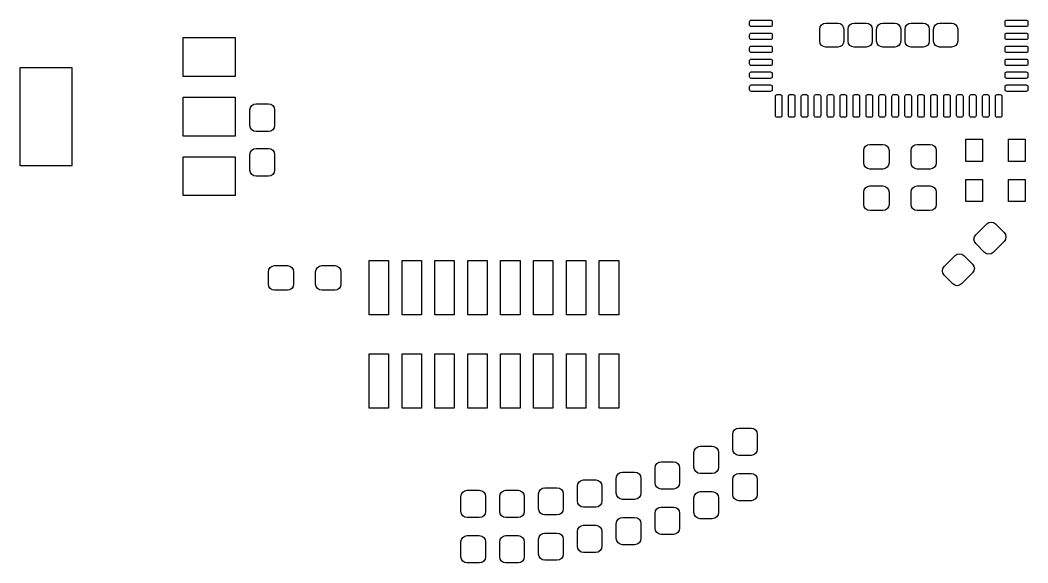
# Model space of a CAD drawing. Extents: x 116.2 to 159.4, y -138 to -93.9.
# Drawn here: x 120.5 to 159.43, y -138.03 to -117.08 of the extents above; entities that cross this region are included whole.
import ezdxf

# ---------------------------------------------------------------- set-up
doc = ezdxf.new("R2010")
doc.units = 0
doc.layers.add('BLACK', color=7, linetype='CONTINUOUS')

msp = doc.modelspace()

# ---------------------------------------------------------------- linework, layer by layer
at = {"layer": 'BLACK', "linetype": 'CONTINUOUS'}
for p, q in [((148.675, -117.137), (148.68, -117.114)), ((148.675, -117.262), (148.675, -117.137)), ((148.68, -117.114), (148.693, -117.093)), ((148.693, -117.093), (148.714, -117.08)), ((148.714, -117.08), (148.737, -117.075)), ((148.737, -117.075), (149.487, -117.075)), ((149.487, -117.075), (149.511, -117.08)), ((149.511, -117.08), (149.532, -117.093)), ((149.532, -117.093), (149.545, -117.114)), ((149.545, -117.114), (149.55, -117.137)), ((149.55, -117.137), (149.55, -117.262)), ((158.55, -117.137), (158.555, -117.114)), ((158.55, -117.262), (158.55, -117.137)), ((158.555, -117.114), (158.568, -117.093)), ((158.568, -117.093), (158.589, -117.08)), ((158.589, -117.08), (158.612, -117.075)), ((158.612, -117.075), (159.362, -117.075)), ((159.362, -117.075), (159.386, -117.08)), ((159.386, -117.08), (159.407, -117.093)), ((159.407, -117.093), (159.42, -117.114)), ((159.42, -117.114), (159.425, -117.137)), ((159.425, -117.137), (159.425, -117.262)), ((148.68, -117.286), (148.675, -117.262)), ((148.693, -117.307), (148.68, -117.286)), ((148.714, -117.32), (148.693, -117.307)), ((148.737, -117.325), (148.714, -117.32)), ((149.487, -117.325), (148.737, -117.325)), ((149.511, -117.32), (149.487, -117.325)), ((149.532, -117.307), (149.511, -117.32)), ((149.545, -117.286), (149.532, -117.307)), ((149.55, -117.262), (149.545, -117.286)), ((151.385, -117.418), (151.403, -117.329)), ((151.385, -117.882), (151.385, -117.418)), ((151.403, -117.329), (151.453, -117.253)), ((151.453, -117.253), (151.529, -117.203)), ((151.529, -117.203), (151.618, -117.185)), ((151.618, -117.185), (152.082, -117.185)), ((152.082, -117.185), (152.171, -117.203)), ((152.171, -117.203), (152.247, -117.253)), ((152.247, -117.253), (152.297, -117.329)), ((152.297, -117.329), (152.315, -117.418)), ((152.315, -117.418), (152.315, -117.882)), ((152.485, -117.418), (152.503, -117.329)), ((152.485, -117.882), (152.485, -117.418)), ((152.503, -117.329), (152.553, -117.253)), ((152.553, -117.253), (152.629, -117.203)), ((152.629, -117.203), (152.718, -117.185)), ((152.718, -117.185), (153.182, -117.185)), ((153.182, -117.185), (153.271, -117.203)), ((153.271, -117.203), (153.347, -117.253)), ((153.347, -117.253), (153.397, -117.329)), ((153.397, -117.329), (153.415, -117.418)), ((153.415, -117.418), (153.415, -117.882)), ((153.585, -117.418), (153.603, -117.329)), ((153.585, -117.882), (153.585, -117.418)), ((153.603, -117.329), (153.653, -117.253)), ((153.653, -117.253), (153.729, -117.203)), ((153.729, -117.203), (153.818, -117.185)), ((153.818, -117.185), (154.282, -117.185)), ((154.282, -117.185), (154.371, -117.203)), ((154.371, -117.203), (154.447, -117.253)), ((154.447, -117.253), (154.497, -117.329)), ((154.497, -117.329), (154.515, -117.418)), ((154.515, -117.418), (154.515, -117.882)), ((154.685, -117.418), (154.703, -117.329)), ((154.685, -117.882), (154.685, -117.418)), ((154.703, -117.329), (154.753, -117.253)), ((154.753, -117.253), (154.829, -117.203)), ((154.829, -117.203), (154.918, -117.185)), ((154.918, -117.185), (155.382, -117.185)), ((155.382, -117.185), (155.471, -117.203)), ((155.471, -117.203), (155.547, -117.253)), ((155.547, -117.253), (155.597, -117.329)), ((155.597, -117.329), (155.615, -117.418)), ((155.615, -117.418), (155.615, -117.882)), ((155.785, -117.418), (155.803, -117.329)), ((155.785, -117.882), (155.785, -117.418)), ((155.803, -117.329), (155.853, -117.253)), ((155.853, -117.253), (155.929, -117.203)), ((155.929, -117.203), (156.018, -117.185)), ((156.018, -117.185), (156.482, -117.185)), ((156.482, -117.185), (156.571, -117.203)), ((156.571, -117.203), (156.647, -117.253)), ((156.647, -117.253), (156.697, -117.329)), ((156.697, -117.329), (156.715, -117.418)), ((156.715, -117.418), (156.715, -117.882)), ((158.555, -117.286), (158.55, -117.262)), ((158.568, -117.307), (158.555, -117.286)), ((158.589, -117.32), (158.568, -117.307)), ((158.612, -117.325), (158.589, -117.32)), ((159.362, -117.325), (158.612, -117.325)), ((159.386, -117.32), (159.362, -117.325)), ((159.407, -117.307), (159.386, -117.32)), ((159.42, -117.286), (159.407, -117.307)), ((159.425, -117.262), (159.42, -117.286)), ((126.8, -119.25), (126.8, -117.75)), ((126.8, -117.75), (128.8, -117.75)), ((128.8, -117.75), (128.8, -119.25)), ((148.675, -117.637), (148.68, -117.614)), ((148.675, -117.762), (148.675, -117.637)), ((148.68, -117.786), (148.675, -117.762)), ((148.68, -117.614), (148.693, -117.593)), ((148.693, -117.807), (148.68, -117.786)), ((148.693, -117.593), (148.714, -117.58)), ((148.714, -117.82), (148.693, -117.807)), ((148.714, -117.58), (148.737, -117.575)), ((148.737, -117.825), (148.714, -117.82)), ((148.737, -117.575), (149.487, -117.575)), ((149.487, -117.825), (148.737, -117.825)), ((149.487, -117.575), (149.511, -117.58)), ((149.511, -117.82), (149.487, -117.825)), ((149.511, -117.58), (149.532, -117.593)), ((149.532, -117.807), (149.511, -117.82)), ((149.532, -117.593), (149.545, -117.614)), ((149.545, -117.786), (149.532, -117.807)), ((149.545, -117.614), (149.55, -117.637)), ((149.55, -117.762), (149.545, -117.786)), ((149.55, -117.637), (149.55, -117.762)), ((151.403, -117.971), (151.385, -117.882)), ((152.315, -117.882), (152.297, -117.971)), ((152.503, -117.971), (152.485, -117.882)), ((153.415, -117.882), (153.397, -117.971)), ((153.603, -117.971), (153.585, -117.882)), ((154.515, -117.882), (154.497, -117.971)), ((154.703, -117.971), (154.685, -117.882)), ((155.615, -117.882), (155.597, -117.971)), ((155.803, -117.971), (155.785, -117.882)), ((156.715, -117.882), (156.697, -117.971)), ((158.55, -117.637), (158.555, -117.614)), ((158.55, -117.762), (158.55, -117.637)), ((158.555, -117.786), (158.55, -117.762)), ((158.555, -117.614), (158.568, -117.593)), ((158.568, -117.807), (158.555, -117.786)), ((158.568, -117.593), (158.589, -117.58)), ((158.589, -117.82), (158.568, -117.807)), ((158.589, -117.58), (158.612, -117.575)), ((158.612, -117.825), (158.589, -117.82)), ((158.612, -117.575), (159.362, -117.575)), ((159.362, -117.825), (158.612, -117.825)), ((159.362, -117.575), (159.386, -117.58)), ((159.386, -117.82), (159.362, -117.825)), ((159.386, -117.58), (159.407, -117.593)), ((159.407, -117.807), (159.386, -117.82)), ((159.407, -117.593), (159.42, -117.614)), ((159.42, -117.786), (159.407, -117.807)), ((159.42, -117.614), (159.425, -117.637)), ((159.425, -117.762), (159.42, -117.786)), ((159.425, -117.637), (159.425, -117.762)), ((148.675, -118.137), (148.68, -118.114)), ((148.675, -118.262), (148.675, -118.137)), ((148.68, -118.286), (148.675, -118.262)), ((148.68, -118.114), (148.693, -118.093)), ((148.693, -118.307), (148.68, -118.286)), ((148.693, -118.093), (148.714, -118.08)), ((148.714, -118.32), (148.693, -118.307)), ((148.714, -118.08), (148.737, -118.075)), ((148.737, -118.325), (148.714, -118.32)), ((148.737, -118.075), (149.487, -118.075)), ((149.487, -118.325), (148.737, -118.325)), ((149.487, -118.075), (149.511, -118.08)), ((149.511, -118.32), (149.487, -118.325)), ((149.511, -118.08), (149.532, -118.093)), ((149.532, -118.307), (149.511, -118.32)), ((149.532, -118.093), (149.545, -118.114)), ((149.545, -118.286), (149.532, -118.307)), ((149.545, -118.114), (149.55, -118.137)), ((149.55, -118.262), (149.545, -118.286)), ((149.55, -118.137), (149.55, -118.262)), ((151.453, -118.047), (151.403, -117.971)), ((151.529, -118.097), (151.453, -118.047)), ((151.618, -118.115), (151.529, -118.097)), ((152.082, -118.115), (151.618, -118.115)), ((152.171, -118.097), (152.082, -118.115)), ((152.247, -118.047), (152.171, -118.097)), ((152.297, -117.971), (152.247, -118.047)), ((152.553, -118.047), (152.503, -117.971)), ((152.629, -118.097), (152.553, -118.047)), ((152.718, -118.115), (152.629, -118.097)), ((153.182, -118.115), (152.718, -118.115)), ((153.271, -118.097), (153.182, -118.115)), ((153.347, -118.047), (153.271, -118.097)), ((153.397, -117.971), (153.347, -118.047)), ((153.653, -118.047), (153.603, -117.971)), ((153.729, -118.097), (153.653, -118.047)), ((153.818, -118.115), (153.729, -118.097)), ((154.282, -118.115), (153.818, -118.115)), ((154.371, -118.097), (154.282, -118.115)), ((154.447, -118.047), (154.371, -118.097)), ((154.497, -117.971), (154.447, -118.047)), ((154.753, -118.047), (154.703, -117.971)), ((154.829, -118.097), (154.753, -118.047)), ((154.918, -118.115), (154.829, -118.097)), ((155.382, -118.115), (154.918, -118.115)), ((155.471, -118.097), (155.382, -118.115)), ((155.547, -118.047), (155.471, -118.097)), ((155.597, -117.971), (155.547, -118.047)), ((155.853, -118.047), (155.803, -117.971)), ((155.929, -118.097), (155.853, -118.047)), ((156.018, -118.115), (155.929, -118.097)), ((156.482, -118.115), (156.018, -118.115)), ((156.571, -118.097), (156.482, -118.115)), ((156.647, -118.047), (156.571, -118.097)), ((156.697, -117.971), (156.647, -118.047)), ((158.55, -118.137), (158.555, -118.114)), ((158.55, -118.262), (158.55, -118.137)), ((158.555, -118.286), (158.55, -118.262)), ((158.555, -118.114), (158.568, -118.093)), ((158.568, -118.307), (158.555, -118.286)), ((158.568, -118.093), (158.589, -118.08)), ((158.589, -118.32), (158.568, -118.307)), ((158.589, -118.08), (158.612, -118.075)), ((158.612, -118.325), (158.589, -118.32)), ((158.612, -118.075), (159.362, -118.075)), ((159.362, -118.325), (158.612, -118.325)), ((159.362, -118.075), (159.386, -118.08)), ((159.386, -118.32), (159.362, -118.325)), ((159.386, -118.08), (159.407, -118.093)), ((159.407, -118.307), (159.386, -118.32)), ((159.407, -118.093), (159.42, -118.114)), ((159.42, -118.286), (159.407, -118.307)), ((159.42, -118.114), (159.425, -118.137)), ((159.425, -118.262), (159.42, -118.286)), ((159.425, -118.137), (159.425, -118.262)), ((148.675, -118.637), (148.68, -118.614)), ((148.675, -118.762), (148.675, -118.637)), ((148.68, -118.614), (148.693, -118.593)), ((148.693, -118.593), (148.714, -118.58)), ((148.714, -118.58), (148.737, -118.575)), ((148.737, -118.575), (149.487, -118.575)), ((149.487, -118.575), (149.511, -118.58)), ((149.511, -118.58), (149.532, -118.593)), ((149.532, -118.593), (149.545, -118.614)), ((149.545, -118.614), (149.55, -118.637)), ((149.55, -118.637), (149.55, -118.762)), ((158.55, -118.637), (158.555, -118.614)), ((158.55, -118.762), (158.55, -118.637)), ((158.555, -118.614), (158.568, -118.593)), ((158.568, -118.593), (158.589, -118.58)), ((158.589, -118.58), (158.612, -118.575)), ((158.612, -118.575), (159.362, -118.575)), ((159.362, -118.575), (159.386, -118.58)), ((159.386, -118.58), (159.407, -118.593)), ((159.407, -118.593), (159.42, -118.614)), ((159.42, -118.614), (159.425, -118.637)), ((159.425, -118.637), (159.425, -118.762)), ((120.5, -122.7), (120.5, -118.9)), ((120.5, -118.9), (122.5, -118.9)), ((122.5, -118.9), (122.5, -122.7)), ((148.68, -118.786), (148.675, -118.762)), ((148.693, -118.807), (148.68, -118.786)), ((148.68, -119.114), (148.693, -119.093)), ((148.714, -118.82), (148.693, -118.807)), ((148.693, -119.093), (148.714, -119.08)), ((148.737, -118.825), (148.714, -118.82)), ((148.714, -119.08), (148.737, -119.075)), ((149.487, -118.825), (148.737, -118.825)), ((148.737, -119.075), (149.487, -119.075)), ((149.511, -118.82), (149.487, -118.825)), ((149.487, -119.075), (149.511, -119.08)), ((149.532, -118.807), (149.511, -118.82)), ((149.511, -119.08), (149.532, -119.093)), ((149.545, -118.786), (149.532, -118.807)), ((149.532, -119.093), (149.545, -119.114)), ((149.55, -118.762), (149.545, -118.786)), ((158.555, -118.786), (158.55, -118.762)), ((158.568, -118.807), (158.555, -118.786)), ((158.555, -119.114), (158.568, -119.093)), ((158.589, -118.82), (158.568, -118.807)), ((158.568, -119.093), (158.589, -119.08)), ((158.612, -118.825), (158.589, -118.82)), ((158.589, -119.08), (158.612, -119.075)), ((159.362, -118.825), (158.612, -118.825)), ((158.612, -119.075), (159.362, -119.075)), ((159.386, -118.82), (159.362, -118.825)), ((159.362, -119.075), (159.386, -119.08)), ((159.407, -118.807), (159.386, -118.82)), ((159.386, -119.08), (159.407, -119.093)), ((159.42, -118.786), (159.407, -118.807)), ((159.407, -119.093), (159.42, -119.114)), ((159.425, -118.762), (159.42, -118.786)), ((128.8, -119.25), (126.8, -119.25)), ((148.675, -119.137), (148.68, -119.114)), ((148.675, -119.262), (148.675, -119.137)), ((148.68, -119.286), (148.675, -119.262)), ((148.693, -119.307), (148.68, -119.286)), ((148.714, -119.32), (148.693, -119.307)), ((148.737, -119.325), (148.714, -119.32)), ((149.487, -119.325), (148.737, -119.325)), ((149.511, -119.32), (149.487, -119.325)), ((149.532, -119.307), (149.511, -119.32)), ((149.545, -119.286), (149.532, -119.307)), ((149.545, -119.114), (149.55, -119.137)), ((149.55, -119.262), (149.545, -119.286)), ((149.55, -119.137), (149.55, -119.262)), ((158.55, -119.137), (158.555, -119.114)), ((158.55, -119.262), (158.55, -119.137)), ((158.555, -119.286), (158.55, -119.262)), ((158.568, -119.307), (158.555, -119.286)), ((158.589, -119.32), (158.568, -119.307)), ((158.612, -119.325), (158.589, -119.32)), ((159.362, -119.325), (158.612, -119.325)), ((159.386, -119.32), (159.362, -119.325)), ((159.407, -119.307), (159.386, -119.32)), ((159.42, -119.286), (159.407, -119.307)), ((159.42, -119.114), (159.425, -119.137)), ((159.425, -119.262), (159.42, -119.286)), ((159.425, -119.137), (159.425, -119.262)), ((148.675, -119.637), (148.68, -119.614)), ((148.675, -119.762), (148.675, -119.637)), ((148.68, -119.786), (148.675, -119.762)), ((148.68, -119.614), (148.693, -119.593)), ((148.693, -119.807), (148.68, -119.786)), ((148.693, -119.593), (148.714, -119.58)), ((148.714, -119.82), (148.693, -119.807)), ((148.714, -119.58), (148.737, -119.575)), ((148.737, -119.825), (148.714, -119.82)), ((148.737, -119.575), (149.487, -119.575)), ((149.487, -119.825), (148.737, -119.825)), ((149.487, -119.575), (149.511, -119.58)), ((149.511, -119.82), (149.487, -119.825)), ((149.511, -119.58), (149.532, -119.593)), ((149.532, -119.807), (149.511, -119.82)), ((149.532, -119.593), (149.545, -119.614)), ((149.545, -119.786), (149.532, -119.807)), ((149.545, -119.614), (149.55, -119.637)), ((149.55, -119.762), (149.545, -119.786)), ((149.55, -119.637), (149.55, -119.762)), ((158.55, -119.637), (158.555, -119.614)), ((158.55, -119.762), (158.55, -119.637)), ((158.555, -119.786), (158.55, -119.762)), ((158.555, -119.614), (158.568, -119.593)), ((158.568, -119.807), (158.555, -119.786)), ((158.568, -119.593), (158.589, -119.58)), ((158.589, -119.82), (158.568, -119.807)), ((158.589, -119.58), (158.612, -119.575)), ((158.612, -119.825), (158.589, -119.82)), ((158.612, -119.575), (159.362, -119.575)), ((159.362, -119.825), (158.612, -119.825)), ((159.362, -119.575), (159.386, -119.58)), ((159.386, -119.82), (159.362, -119.825)), ((159.386, -119.58), (159.407, -119.593)), ((159.407, -119.807), (159.386, -119.82)), ((159.407, -119.593), (159.42, -119.614)), ((159.42, -119.786), (159.407, -119.807)), ((159.42, -119.614), (159.425, -119.637)), ((159.425, -119.762), (159.42, -119.786)), ((159.425, -119.637), (159.425, -119.762)), ((126.8, -121.55), (126.8, -120.05)), ((126.8, -120.05), (128.8, -120.05)), ((128.8, -120.05), (128.8, -121.55)), ((149.675, -120.012), (149.68, -119.989)), ((149.675, -120.762), (149.675, -120.012)), ((149.68, -119.989), (149.693, -119.968)), ((149.693, -119.968), (149.714, -119.955)), ((149.714, -119.955), (149.737, -119.95)), ((149.737, -119.95), (149.862, -119.95)), ((149.862, -119.95), (149.886, -119.955)), ((149.886, -119.955), (149.907, -119.968)), ((149.907, -119.968), (149.92, -119.989)), ((149.92, -119.989), (149.925, -120.012)), ((149.925, -120.012), (149.925, -120.762)), ((150.175, -120.012), (150.18, -119.989)), ((150.175, -120.762), (150.175, -120.012)), ((150.18, -119.989), (150.193, -119.968)), ((150.193, -119.968), (150.214, -119.955)), ((150.214, -119.955), (150.237, -119.95)), ((150.237, -119.95), (150.362, -119.95)), ((150.362, -119.95), (150.386, -119.955)), ((150.386, -119.955), (150.407, -119.968)), ((150.407, -119.968), (150.42, -119.989)), ((150.42, -119.989), (150.425, -120.012)), ((150.425, -120.012), (150.425, -120.762)), ((150.675, -120.012), (150.68, -119.989)), ((150.675, -120.762), (150.675, -120.012)), ((150.68, -119.989), (150.693, -119.968)), ((150.693, -119.968), (150.714, -119.955)), ((150.714, -119.955), (150.737, -119.95)), ((150.737, -119.95), (150.862, -119.95)), ((150.862, -119.95), (150.886, -119.955)), ((150.886, -119.955), (150.907, -119.968)), ((150.907, -119.968), (150.92, -119.989)), ((150.92, -119.989), (150.925, -120.012)), ((150.925, -120.012), (150.925, -120.762)), ((151.175, -120.012), (151.18, -119.989)), ((151.175, -120.762), (151.175, -120.012)), ((151.18, -119.989), (151.193, -119.968)), ((151.193, -119.968), (151.214, -119.955)), ((151.214, -119.955), (151.237, -119.95)), ((151.237, -119.95), (151.362, -119.95)), ((151.362, -119.95), (151.386, -119.955)), ((151.386, -119.955), (151.407, -119.968)), ((151.407, -119.968), (151.42, -119.989)), ((151.42, -119.989), (151.425, -120.012)), ((151.425, -120.012), (151.425, -120.762)), ((151.675, -120.012), (151.68, -119.989)), ((151.675, -120.762), (151.675, -120.012)), ((151.68, -119.989), (151.693, -119.968)), ((151.693, -119.968), (151.714, -119.955)), ((151.714, -119.955), (151.737, -119.95)), ((151.737, -119.95), (151.862, -119.95)), ((151.862, -119.95), (151.886, -119.955)), ((151.886, -119.955), (151.907, -119.968)), ((151.907, -119.968), (151.92, -119.989)), ((151.92, -119.989), (151.925, -120.012)), ((151.925, -120.012), (151.925, -120.762)), ((152.175, -120.012), (152.18, -119.989)), ((152.175, -120.762), (152.175, -120.012)), ((152.18, -119.989), (152.193, -119.968)), ((152.193, -119.968), (152.214, -119.955)), ((152.214, -119.955), (152.237, -119.95)), ((152.237, -119.95), (152.362, -119.95)), ((152.362, -119.95), (152.386, -119.955)), ((152.386, -119.955), (152.407, -119.968)), ((152.407, -119.968), (152.42, -119.989)), ((152.42, -119.989), (152.425, -120.012)), ((152.425, -120.012), (152.425, -120.762)), ((152.675, -120.012), (152.68, -119.989)), ((152.675, -120.762), (152.675, -120.012)), ((152.68, -119.989), (152.693, -119.968)), ((152.693, -119.968), (152.714, -119.955)), ((152.714, -119.955), (152.737, -119.95)), ((152.737, -119.95), (152.862, -119.95)), ((152.862, -119.95), (152.886, -119.955)), ((152.886, -119.955), (152.907, -119.968)), ((152.907, -119.968), (152.92, -119.989)), ((152.92, -119.989), (152.925, -120.012)), ((152.925, -120.012), (152.925, -120.762)), ((153.175, -120.012), (153.18, -119.989)), ((153.175, -120.762), (153.175, -120.012)), ((153.18, -119.989), (153.193, -119.968)), ((153.193, -119.968), (153.214, -119.955)), ((153.214, -119.955), (153.237, -119.95)), ((153.237, -119.95), (153.362, -119.95)), ((153.362, -119.95), (153.386, -119.955)), ((153.386, -119.955), (153.407, -119.968)), ((153.407, -119.968), (153.42, -119.989)), ((153.42, -119.989), (153.425, -120.012)), ((153.425, -120.012), (153.425, -120.762)), ((153.675, -120.012), (153.68, -119.989)), ((153.675, -120.762), (153.675, -120.012)), ((153.68, -119.989), (153.693, -119.968)), ((153.693, -119.968), (153.714, -119.955)), ((153.714, -119.955), (153.737, -119.95)), ((153.737, -119.95), (153.862, -119.95)), ((153.862, -119.95), (153.886, -119.955)), ((153.886, -119.955), (153.907, -119.968)), ((153.907, -119.968), (153.92, -119.989)), ((153.92, -119.989), (153.925, -120.012)), ((153.925, -120.012), (153.925, -120.762)), ((154.175, -120.012), (154.18, -119.989)), ((154.175, -120.762), (154.175, -120.012)), ((154.18, -119.989), (154.193, -119.968)), ((154.193, -119.968), (154.214, -119.955)), ((154.214, -119.955), (154.237, -119.95)), ((154.237, -119.95), (154.362, -119.95)), ((154.362, -119.95), (154.386, -119.955)), ((154.386, -119.955), (154.407, -119.968)), ((154.407, -119.968), (154.42, -119.989)), ((154.42, -119.989), (154.425, -120.012)), ((154.425, -120.012), (154.425, -120.762)), ((154.675, -120.012), (154.68, -119.989)), ((154.675, -120.762), (154.675, -120.012)), ((154.68, -119.989), (154.693, -119.968)), ((154.693, -119.968), (154.714, -119.955)), ((154.714, -119.955), (154.737, -119.95)), ((154.737, -119.95), (154.862, -119.95)), ((154.862, -119.95), (154.886, -119.955)), ((154.886, -119.955), (154.907, -119.968)), ((154.907, -119.968), (154.92, -119.989)), ((154.92, -119.989), (154.925, -120.012)), ((154.925, -120.012), (154.925, -120.762)), ((155.175, -120.012), (155.18, -119.989)), ((155.175, -120.762), (155.175, -120.012)), ((155.18, -119.989), (155.193, -119.968)), ((155.193, -119.968), (155.214, -119.955)), ((155.214, -119.955), (155.237, -119.95)), ((155.237, -119.95), (155.362, -119.95)), ((155.362, -119.95), (155.386, -119.955)), ((155.386, -119.955), (155.407, -119.968)), ((155.407, -119.968), (155.42, -119.989)), ((155.42, -119.989), (155.425, -120.012)), ((155.425, -120.012), (155.425, -120.762)), ((155.675, -120.012), (155.68, -119.989)), ((155.675, -120.762), (155.675, -120.012)), ((155.68, -119.989), (155.693, -119.968)), ((155.693, -119.968), (155.714, -119.955)), ((155.714, -119.955), (155.737, -119.95)), ((155.737, -119.95), (155.862, -119.95)), ((155.862, -119.95), (155.886, -119.955)), ((155.886, -119.955), (155.907, -119.968)), ((155.907, -119.968), (155.92, -119.989)), ((155.92, -119.989), (155.925, -120.012)), ((155.925, -120.012), (155.925, -120.762)), ((156.175, -120.012), (156.18, -119.989)), ((156.175, -120.762), (156.175, -120.012)), ((156.18, -119.989), (156.193, -119.968)), ((156.193, -119.968), (156.214, -119.955)), ((156.214, -119.955), (156.237, -119.95)), ((156.237, -119.95), (156.362, -119.95)), ((156.362, -119.95), (156.386, -119.955)), ((156.386, -119.955), (156.407, -119.968)), ((156.407, -119.968), (156.42, -119.989)), ((156.42, -119.989), (156.425, -120.012)), ((156.425, -120.012), (156.425, -120.762)), ((156.675, -120.012), (156.68, -119.989)), ((156.675, -120.762), (156.675, -120.012)), ((156.68, -119.989), (156.693, -119.968)), ((156.693, -119.968), (156.714, -119.955)), ((156.714, -119.955), (156.737, -119.95)), ((156.737, -119.95), (156.862, -119.95)), ((156.862, -119.95), (156.886, -119.955)), ((156.886, -119.955), (156.907, -119.968)), ((156.907, -119.968), (156.92, -119.989)), ((156.92, -119.989), (156.925, -120.012)), ((156.925, -120.012), (156.925, -120.762)), ((157.175, -120.012), (157.18, -119.989)), ((157.175, -120.762), (157.175, -120.012)), ((157.18, -119.989), (157.193, -119.968)), ((157.193, -119.968), (157.214, -119.955)), ((157.214, -119.955), (157.237, -119.95)), ((157.237, -119.95), (157.362, -119.95)), ((157.362, -119.95), (157.386, -119.955)), ((157.386, -119.955), (157.407, -119.968)), ((157.407, -119.968), (157.42, -119.989)), ((157.42, -119.989), (157.425, -120.012)), ((157.425, -120.012), (157.425, -120.762)), ((157.675, -120.012), (157.68, -119.989)), ((157.675, -120.762), (157.675, -120.012)), ((157.68, -119.989), (157.693, -119.968)), ((157.693, -119.968), (157.714, -119.955)), ((157.714, -119.955), (157.737, -119.95)), ((157.737, -119.95), (157.862, -119.95)), ((157.862, -119.95), (157.886, -119.955)), ((157.886, -119.955), (157.907, -119.968)), ((157.907, -119.968), (157.92, -119.989)), ((157.92, -119.989), (157.925, -120.012)), ((157.925, -120.012), (157.925, -120.762)), ((158.175, -120.012), (158.18, -119.989)), ((158.175, -120.762), (158.175, -120.012)), ((158.18, -119.989), (158.193, -119.968)), ((158.193, -119.968), (158.214, -119.955)), ((158.214, -119.955), (158.237, -119.95)), ((158.237, -119.95), (158.362, -119.95)), ((158.362, -119.95), (158.386, -119.955)), ((158.386, -119.955), (158.407, -119.968)), ((158.407, -119.968), (158.42, -119.989)), ((158.42, -119.989), (158.425, -120.012)), ((158.425, -120.012), (158.425, -120.762)), ((129.375, -120.537), (129.393, -120.447)), ((129.375, -121.137), (129.375, -120.537)), ((129.393, -120.447), (129.445, -120.37)), ((129.445, -120.37), (129.522, -120.318)), ((129.522, -120.318), (129.612, -120.3)), ((129.612, -120.3), (130.088, -120.3)), ((130.088, -120.3), (130.178, -120.318)), ((130.178, -120.318), (130.255, -120.37)), ((130.255, -120.37), (130.307, -120.447)), ((130.307, -120.447), (130.325, -120.537)), ((130.325, -120.537), (130.325, -121.137)), ((149.68, -120.786), (149.675, -120.762)), ((149.693, -120.807), (149.68, -120.786)), ((149.714, -120.82), (149.693, -120.807)), ((149.737, -120.825), (149.714, -120.82)), ((149.862, -120.825), (149.737, -120.825)), ((149.886, -120.82), (149.862, -120.825)), ((149.907, -120.807), (149.886, -120.82)), ((149.92, -120.786), (149.907, -120.807)), ((149.925, -120.762), (149.92, -120.786)), ((150.18, -120.786), (150.175, -120.762)), ((150.193, -120.807), (150.18, -120.786)), ((150.214, -120.82), (150.193, -120.807)), ((150.237, -120.825), (150.214, -120.82)), ((150.362, -120.825), (150.237, -120.825)), ((150.386, -120.82), (150.362, -120.825)), ((150.407, -120.807), (150.386, -120.82)), ((150.42, -120.786), (150.407, -120.807)), ((150.425, -120.762), (150.42, -120.786)), ((150.68, -120.786), (150.675, -120.762)), ((150.693, -120.807), (150.68, -120.786)), ((150.714, -120.82), (150.693, -120.807)), ((150.737, -120.825), (150.714, -120.82)), ((150.862, -120.825), (150.737, -120.825)), ((150.886, -120.82), (150.862, -120.825)), ((150.907, -120.807), (150.886, -120.82)), ((150.92, -120.786), (150.907, -120.807)), ((150.925, -120.762), (150.92, -120.786)), ((151.18, -120.786), (151.175, -120.762)), ((151.193, -120.807), (151.18, -120.786)), ((151.214, -120.82), (151.193, -120.807)), ((151.237, -120.825), (151.214, -120.82)), ((151.362, -120.825), (151.237, -120.825)), ((151.386, -120.82), (151.362, -120.825)), ((151.407, -120.807), (151.386, -120.82)), ((151.42, -120.786), (151.407, -120.807)), ((151.425, -120.762), (151.42, -120.786)), ((151.68, -120.786), (151.675, -120.762)), ((151.693, -120.807), (151.68, -120.786)), ((151.714, -120.82), (151.693, -120.807)), ((151.737, -120.825), (151.714, -120.82)), ((151.862, -120.825), (151.737, -120.825)), ((151.886, -120.82), (151.862, -120.825)), ((151.907, -120.807), (151.886, -120.82)), ((151.92, -120.786), (151.907, -120.807)), ((151.925, -120.762), (151.92, -120.786)), ((152.18, -120.786), (152.175, -120.762)), ((152.193, -120.807), (152.18, -120.786)), ((152.214, -120.82), (152.193, -120.807)), ((152.237, -120.825), (152.214, -120.82)), ((152.362, -120.825), (152.237, -120.825)), ((152.386, -120.82), (152.362, -120.825)), ((152.407, -120.807), (152.386, -120.82)), ((152.42, -120.786), (152.407, -120.807)), ((152.425, -120.762), (152.42, -120.786)), ((152.68, -120.786), (152.675, -120.762)), ((152.693, -120.807), (152.68, -120.786)), ((152.714, -120.82), (152.693, -120.807)), ((152.737, -120.825), (152.714, -120.82)), ((152.862, -120.825), (152.737, -120.825)), ((152.886, -120.82), (152.862, -120.825)), ((152.907, -120.807), (152.886, -120.82)), ((152.92, -120.786), (152.907, -120.807)), ((152.925, -120.762), (152.92, -120.786)), ((153.18, -120.786), (153.175, -120.762)), ((153.193, -120.807), (153.18, -120.786)), ((153.214, -120.82), (153.193, -120.807)), ((153.237, -120.825), (153.214, -120.82)), ((153.362, -120.825), (153.237, -120.825)), ((153.386, -120.82), (153.362, -120.825)), ((153.407, -120.807), (153.386, -120.82)), ((153.42, -120.786), (153.407, -120.807)), ((153.425, -120.762), (153.42, -120.786)), ((153.68, -120.786), (153.675, -120.762)), ((153.693, -120.807), (153.68, -120.786)), ((153.714, -120.82), (153.693, -120.807)), ((153.737, -120.825), (153.714, -120.82)), ((153.862, -120.825), (153.737, -120.825)), ((153.886, -120.82), (153.862, -120.825)), ((153.907, -120.807), (153.886, -120.82)), ((153.92, -120.786), (153.907, -120.807)), ((153.925, -120.762), (153.92, -120.786)), ((154.18, -120.786), (154.175, -120.762)), ((154.193, -120.807), (154.18, -120.786)), ((154.214, -120.82), (154.193, -120.807)), ((154.237, -120.825), (154.214, -120.82)), ((154.362, -120.825), (154.237, -120.825)), ((154.386, -120.82), (154.362, -120.825)), ((154.407, -120.807), (154.386, -120.82)), ((154.42, -120.786), (154.407, -120.807)), ((154.425, -120.762), (154.42, -120.786)), ((154.68, -120.786), (154.675, -120.762)), ((154.693, -120.807), (154.68, -120.786)), ((154.714, -120.82), (154.693, -120.807)), ((154.737, -120.825), (154.714, -120.82)), ((154.862, -120.825), (154.737, -120.825)), ((154.886, -120.82), (154.862, -120.825)), ((154.907, -120.807), (154.886, -120.82)), ((154.92, -120.786), (154.907, -120.807)), ((154.925, -120.762), (154.92, -120.786)), ((155.18, -120.786), (155.175, -120.762)), ((155.193, -120.807), (155.18, -120.786)), ((155.214, -120.82), (155.193, -120.807)), ((155.237, -120.825), (155.214, -120.82)), ((155.362, -120.825), (155.237, -120.825)), ((155.386, -120.82), (155.362, -120.825)), ((155.407, -120.807), (155.386, -120.82)), ((155.42, -120.786), (155.407, -120.807)), ((155.425, -120.762), (155.42, -120.786)), ((155.68, -120.786), (155.675, -120.762)), ((155.693, -120.807), (155.68, -120.786)), ((155.714, -120.82), (155.693, -120.807)), ((155.737, -120.825), (155.714, -120.82)), ((155.862, -120.825), (155.737, -120.825)), ((155.886, -120.82), (155.862, -120.825)), ((155.907, -120.807), (155.886, -120.82)), ((155.92, -120.786), (155.907, -120.807)), ((155.925, -120.762), (155.92, -120.786)), ((156.18, -120.786), (156.175, -120.762)), ((156.193, -120.807), (156.18, -120.786)), ((156.214, -120.82), (156.193, -120.807)), ((156.237, -120.825), (156.214, -120.82)), ((156.362, -120.825), (156.237, -120.825)), ((156.386, -120.82), (156.362, -120.825)), ((156.407, -120.807), (156.386, -120.82)), ((156.42, -120.786), (156.407, -120.807)), ((156.425, -120.762), (156.42, -120.786)), ((156.68, -120.786), (156.675, -120.762)), ((156.693, -120.807), (156.68, -120.786)), ((156.714, -120.82), (156.693, -120.807)), ((156.737, -120.825), (156.714, -120.82)), ((156.862, -120.825), (156.737, -120.825)), ((156.886, -120.82), (156.862, -120.825)), ((156.907, -120.807), (156.886, -120.82)), ((156.92, -120.786), (156.907, -120.807)), ((156.925, -120.762), (156.92, -120.786)), ((157.18, -120.786), (157.175, -120.762)), ((157.193, -120.807), (157.18, -120.786)), ((157.214, -120.82), (157.193, -120.807)), ((157.237, -120.825), (157.214, -120.82)), ((157.362, -120.825), (157.237, -120.825)), ((157.386, -120.82), (157.362, -120.825)), ((157.407, -120.807), (157.386, -120.82)), ((157.42, -120.786), (157.407, -120.807)), ((157.425, -120.762), (157.42, -120.786)), ((157.68, -120.786), (157.675, -120.762)), ((157.693, -120.807), (157.68, -120.786)), ((157.714, -120.82), (157.693, -120.807)), ((157.737, -120.825), (157.714, -120.82)), ((157.862, -120.825), (157.737, -120.825)), ((157.886, -120.82), (157.862, -120.825)), ((157.907, -120.807), (157.886, -120.82)), ((157.92, -120.786), (157.907, -120.807)), ((157.925, -120.762), (157.92, -120.786)), ((158.18, -120.786), (158.175, -120.762)), ((158.193, -120.807), (158.18, -120.786)), ((158.214, -120.82), (158.193, -120.807)), ((158.237, -120.825), (158.214, -120.82)), ((158.362, -120.825), (158.237, -120.825)), ((158.386, -120.82), (158.362, -120.825)), ((158.407, -120.807), (158.386, -120.82)), ((158.42, -120.786), (158.407, -120.807)), ((158.425, -120.762), (158.42, -120.786)), ((129.393, -121.228), (129.375, -121.137)), ((129.445, -121.305), (129.393, -121.228)), ((129.522, -121.357), (129.445, -121.305)), ((129.612, -121.375), (129.522, -121.357)), ((130.088, -121.375), (129.612, -121.375)), ((130.178, -121.357), (130.088, -121.375)), ((130.255, -121.305), (130.178, -121.357)), ((130.307, -121.228), (130.255, -121.305)), ((130.325, -121.137), (130.307, -121.228)), ((128.8, -121.55), (126.8, -121.55)), ((157.025, -122.525), (157.025, -121.675)), ((157.025, -121.675), (157.675, -121.675)), ((157.675, -121.675), (157.675, -122.525)), ((158.675, -122.525), (158.675, -121.675)), ((158.675, -121.675), (159.325, -121.675)), ((159.325, -121.675), (159.325, -122.525)), ((129.375, -122.262), (129.393, -122.172)), ((129.393, -122.172), (129.445, -122.095)), ((129.445, -122.095), (129.522, -122.043)), ((129.522, -122.043), (129.612, -122.025)), ((129.612, -122.025), (130.088, -122.025)), ((130.088, -122.025), (130.178, -122.043)), ((130.178, -122.043), (130.255, -122.095)), ((130.255, -122.095), (130.307, -122.172)), ((130.307, -122.172), (130.325, -122.262)), ((153.088, -122.112), (153.106, -122.022)), ((153.088, -122.587), (153.088, -122.112)), ((153.106, -122.022), (153.157, -121.945)), ((153.157, -121.945), (153.234, -121.893)), ((153.234, -121.893), (153.325, -121.875)), ((153.325, -121.875), (153.825, -121.875)), ((153.825, -121.875), (153.916, -121.893)), ((153.916, -121.893), (153.993, -121.945)), ((153.993, -121.945), (154.044, -122.022)), ((154.044, -122.022), (154.062, -122.112)), ((154.062, -122.112), (154.062, -122.587)), ((154.912, -122.112), (154.931, -122.022)), ((154.912, -122.587), (154.912, -122.112)), ((154.931, -122.022), (154.982, -121.945)), ((154.982, -121.945), (155.059, -121.893)), ((155.059, -121.893), (155.15, -121.875)), ((155.15, -121.875), (155.65, -121.875)), ((155.65, -121.875), (155.741, -121.893)), ((155.741, -121.893), (155.818, -121.945)), ((155.818, -121.945), (155.869, -122.022)), ((155.869, -122.022), (155.887, -122.112)), ((155.887, -122.112), (155.887, -122.587)), ((126.8, -123.85), (126.8, -122.35)), ((126.8, -122.35), (128.8, -122.35)), ((128.8, -122.35), (128.8, -123.85)), ((129.375, -122.862), (129.375, -122.262)), ((130.325, -122.262), (130.325, -122.862)), ((153.106, -122.678), (153.088, -122.587)), ((154.062, -122.587), (154.044, -122.678)), ((154.931, -122.678), (154.912, -122.587)), ((155.887, -122.587), (155.869, -122.678)), ((157.675, -122.525), (157.025, -122.525)), ((159.325, -122.525), (158.675, -122.525)), ((122.5, -122.7), (120.5, -122.7)), ((129.393, -122.953), (129.375, -122.862)), ((129.445, -123.03), (129.393, -122.953)), ((130.307, -122.953), (130.255, -123.03)), ((130.325, -122.862), (130.307, -122.953)), ((153.157, -122.755), (153.106, -122.678)), ((153.234, -122.807), (153.157, -122.755)), ((153.325, -122.825), (153.234, -122.807)), ((153.825, -122.825), (153.325, -122.825)), ((153.916, -122.807), (153.825, -122.825)), ((153.993, -122.755), (153.916, -122.807)), ((154.044, -122.678), (153.993, -122.755)), ((154.982, -122.755), (154.931, -122.678)), ((155.059, -122.807), (154.982, -122.755)), ((155.15, -122.825), (155.059, -122.807)), ((155.65, -122.825), (155.15, -122.825)), ((155.741, -122.807), (155.65, -122.825)), ((155.818, -122.755), (155.741, -122.807)), ((155.869, -122.678), (155.818, -122.755)), ((129.522, -123.082), (129.445, -123.03)), ((129.612, -123.1), (129.522, -123.082)), ((130.088, -123.1), (129.612, -123.1)), ((130.178, -123.082), (130.088, -123.1)), ((130.255, -123.03), (130.178, -123.082)), ((157.025, -124.075), (157.025, -123.225)), ((157.025, -123.225), (157.675, -123.225)), ((157.675, -123.225), (157.675, -124.075)), ((158.675, -124.075), (158.675, -123.225)), ((158.675, -123.225), (159.325, -123.225)), ((159.325, -123.225), (159.325, -124.075)), ((153.088, -123.712), (153.106, -123.622)), ((153.088, -124.188), (153.088, -123.712)), ((153.106, -123.622), (153.157, -123.545)), ((153.157, -123.545), (153.234, -123.493)), ((153.234, -123.493), (153.325, -123.475)), ((153.325, -123.475), (153.825, -123.475)), ((153.825, -123.475), (153.916, -123.493)), ((153.916, -123.493), (153.993, -123.545)), ((153.993, -123.545), (154.044, -123.622)), ((154.044, -123.622), (154.062, -123.712)), ((154.062, -123.712), (154.062, -124.188)), ((154.912, -123.712), (154.931, -123.622)), ((154.912, -124.188), (154.912, -123.712)), ((154.931, -123.622), (154.982, -123.545)), ((154.982, -123.545), (155.059, -123.493)), ((155.059, -123.493), (155.15, -123.475)), ((155.15, -123.475), (155.65, -123.475)), ((155.65, -123.475), (155.741, -123.493)), ((155.741, -123.493), (155.818, -123.545)), ((155.818, -123.545), (155.869, -123.622)), ((155.869, -123.622), (155.887, -123.712)), ((155.887, -123.712), (155.887, -124.188)), ((128.8, -123.85), (126.8, -123.85)), ((157.675, -124.075), (157.025, -124.075)), ((159.325, -124.075), (158.675, -124.075)), ((153.106, -124.278), (153.088, -124.188)), ((153.157, -124.355), (153.106, -124.278)), ((153.234, -124.407), (153.157, -124.355)), ((153.325, -124.425), (153.234, -124.407)), ((153.825, -124.425), (153.325, -124.425)), ((153.916, -124.407), (153.825, -124.425)), ((153.993, -124.355), (153.916, -124.407)), ((154.044, -124.278), (153.993, -124.355)), ((154.062, -124.188), (154.044, -124.278)), ((154.931, -124.278), (154.912, -124.188)), ((154.982, -124.355), (154.931, -124.278)), ((155.059, -124.407), (154.982, -124.355)), ((155.15, -124.425), (155.059, -124.407)), ((155.65, -124.425), (155.15, -124.425)), ((155.741, -124.407), (155.65, -124.425)), ((155.818, -124.355), (155.741, -124.407)), ((155.869, -124.278), (155.818, -124.355)), ((155.887, -124.188), (155.869, -124.278)), ((157.412, -125.366), (157.836, -124.942)), ((157.836, -124.942), (157.913, -124.891)), ((157.913, -124.891), (158.004, -124.873)), ((158.004, -124.873), (158.095, -124.891)), ((158.095, -124.891), (158.172, -124.942)), ((158.172, -124.942), (158.508, -125.278)), ((158.508, -125.278), (158.559, -125.355)), ((157.342, -125.534), (157.36, -125.443)), ((157.36, -125.625), (157.342, -125.534)), ((157.36, -125.443), (157.412, -125.366)), ((157.412, -125.702), (157.36, -125.625)), ((157.748, -126.038), (157.412, -125.702)), ((158.508, -125.614), (158.084, -126.038)), ((158.559, -125.537), (158.508, -125.614)), ((158.559, -125.355), (158.577, -125.446)), ((158.577, -125.446), (158.559, -125.537)), ((156.616, -126.162), (156.693, -126.11)), ((156.693, -126.11), (156.784, -126.092)), ((156.784, -126.092), (156.875, -126.11)), ((156.875, -126.11), (156.952, -126.162)), ((157.825, -126.09), (157.748, -126.038)), ((157.916, -126.108), (157.825, -126.09)), ((158.007, -126.09), (157.916, -126.108)), ((158.084, -126.038), (158.007, -126.09)), ((133.98, -128.45), (133.98, -126.35)), ((133.98, -126.35), (134.73, -126.35)), ((134.73, -126.35), (134.73, -128.45)), ((135.25, -128.45), (135.25, -126.35)), ((135.25, -126.35), (136, -126.35)), ((136, -126.35), (136, -128.45)), ((136.52, -128.45), (136.52, -126.35)), ((136.52, -126.35), (137.27, -126.35)), ((137.27, -126.35), (137.27, -128.45)), ((137.79, -128.45), (137.79, -126.35)), ((137.79, -126.35), (138.54, -126.35)), ((138.54, -126.35), (138.54, -128.45)), ((139.06, -128.45), (139.06, -126.35)), ((139.06, -126.35), (139.81, -126.35)), ((139.81, -126.35), (139.81, -128.45)), ((140.33, -128.45), (140.33, -126.35)), ((140.33, -126.35), (141.08, -126.35)), ((141.08, -126.35), (141.08, -128.45)), ((141.6, -128.45), (141.6, -126.35)), ((141.6, -126.35), (142.35, -126.35)), ((142.35, -126.35), (142.35, -128.45)), ((142.87, -128.45), (142.87, -126.35)), ((142.87, -126.35), (143.62, -126.35)), ((143.62, -126.35), (143.62, -128.45)), ((156.192, -126.586), (156.616, -126.162)), ((156.952, -126.162), (157.288, -126.498)), ((157.288, -126.498), (157.34, -126.575)), ((130.088, -126.787), (130.106, -126.697)), ((130.088, -127.262), (130.088, -126.787)), ((130.106, -126.697), (130.157, -126.62)), ((130.157, -126.62), (130.234, -126.568)), ((130.234, -126.568), (130.325, -126.55)), ((130.325, -126.55), (130.825, -126.55)), ((130.825, -126.55), (130.916, -126.568)), ((130.916, -126.568), (130.993, -126.62)), ((130.993, -126.62), (131.044, -126.697)), ((131.044, -126.697), (131.062, -126.787)), ((131.062, -126.787), (131.062, -127.262)), ((131.912, -126.787), (131.931, -126.697)), ((131.912, -127.262), (131.912, -126.787)), ((131.931, -126.697), (131.982, -126.62)), ((131.982, -126.62), (132.059, -126.568)), ((132.059, -126.568), (132.15, -126.55)), ((132.15, -126.55), (132.65, -126.55)), ((132.65, -126.55), (132.741, -126.568)), ((132.741, -126.568), (132.818, -126.62)), ((132.818, -126.62), (132.869, -126.697)), ((132.869, -126.697), (132.887, -126.787)), ((132.887, -126.787), (132.887, -127.262)), ((156.123, -126.754), (156.141, -126.663)), ((156.141, -126.845), (156.123, -126.754)), ((156.141, -126.663), (156.192, -126.586)), ((156.192, -126.922), (156.141, -126.845)), ((157.288, -126.834), (156.864, -127.258)), ((157.34, -126.757), (157.288, -126.834)), ((157.34, -126.575), (157.358, -126.666)), ((157.358, -126.666), (157.34, -126.757)), ((130.106, -127.353), (130.088, -127.262)), ((131.062, -127.262), (131.044, -127.353)), ((131.931, -127.353), (131.912, -127.262)), ((132.887, -127.262), (132.869, -127.353)), ((156.528, -127.258), (156.192, -126.922)), ((156.605, -127.309), (156.528, -127.258)), ((156.864, -127.258), (156.787, -127.309)), ((130.157, -127.43), (130.106, -127.353)), ((130.234, -127.482), (130.157, -127.43)), ((130.325, -127.5), (130.234, -127.482)), ((130.825, -127.5), (130.325, -127.5)), ((130.916, -127.482), (130.825, -127.5)), ((130.993, -127.43), (130.916, -127.482)), ((131.044, -127.353), (130.993, -127.43)), ((131.982, -127.43), (131.931, -127.353)), ((132.059, -127.482), (131.982, -127.43)), ((132.15, -127.5), (132.059, -127.482)), ((132.65, -127.5), (132.15, -127.5)), ((132.741, -127.482), (132.65, -127.5)), ((132.818, -127.43), (132.741, -127.482)), ((132.869, -127.353), (132.818, -127.43)), ((156.696, -127.327), (156.605, -127.309)), ((156.787, -127.309), (156.696, -127.327)), ((134.73, -128.45), (133.98, -128.45)), ((136, -128.45), (135.25, -128.45)), ((137.27, -128.45), (136.52, -128.45)), ((138.54, -128.45), (137.79, -128.45)), ((139.81, -128.45), (139.06, -128.45)), ((141.08, -128.45), (140.33, -128.45)), ((142.35, -128.45), (141.6, -128.45)), ((143.62, -128.45), (142.87, -128.45)), ((133.98, -132.05), (133.98, -129.95)), ((133.98, -129.95), (134.73, -129.95)), ((134.73, -129.95), (134.73, -132.05)), ((135.25, -132.05), (135.25, -129.95)), ((135.25, -129.95), (136, -129.95)), ((136, -129.95), (136, -132.05)), ((136.52, -132.05), (136.52, -129.95)), ((136.52, -129.95), (137.27, -129.95)), ((137.27, -129.95), (137.27, -132.05)), ((137.79, -132.05), (137.79, -129.95)), ((137.79, -129.95), (138.54, -129.95)), ((138.54, -129.95), (138.54, -132.05)), ((139.06, -132.05), (139.06, -129.95)), ((139.06, -129.95), (139.81, -129.95)), ((139.81, -129.95), (139.81, -132.05)), ((140.33, -132.05), (140.33, -129.95)), ((140.33, -129.95), (141.08, -129.95)), ((141.08, -129.95), (141.08, -132.05)), ((141.6, -132.05), (141.6, -129.95)), ((141.6, -129.95), (142.35, -129.95)), ((142.35, -129.95), (142.35, -132.05)), ((142.87, -132.05), (142.87, -129.95)), ((142.87, -129.95), (143.62, -129.95)), ((143.62, -129.95), (143.62, -132.05)), ((134.73, -132.05), (133.98, -132.05)), ((136, -132.05), (135.25, -132.05)), ((137.27, -132.05), (136.52, -132.05)), ((138.54, -132.05), (137.79, -132.05)), ((139.81, -132.05), (139.06, -132.05)), ((141.08, -132.05), (140.33, -132.05)), ((142.35, -132.05), (141.6, -132.05)), ((143.62, -132.05), (142.87, -132.05)), ((148.025, -133.063), (148.043, -132.972)), ((148.025, -133.638), (148.025, -133.063)), ((148.043, -132.972), (148.095, -132.895)), ((148.095, -132.895), (148.172, -132.843)), ((148.172, -132.843), (148.262, -132.825)), ((148.262, -132.825), (148.737, -132.825)), ((148.737, -132.825), (148.828, -132.843)), ((148.828, -132.843), (148.905, -132.895)), ((148.905, -132.895), (148.957, -132.972)), ((148.957, -132.972), (148.975, -133.063)), ((148.975, -133.063), (148.975, -133.638)), ((146.525, -133.762), (146.543, -133.672)), ((146.525, -134.338), (146.525, -133.762)), ((146.543, -133.672), (146.595, -133.595)), ((146.595, -133.595), (146.672, -133.543)), ((146.672, -133.543), (146.762, -133.525)), ((146.762, -133.525), (147.237, -133.525)), ((147.237, -133.525), (147.328, -133.543)), ((147.328, -133.543), (147.405, -133.595)), ((147.405, -133.595), (147.457, -133.672)), ((147.457, -133.672), (147.475, -133.762)), ((147.475, -133.762), (147.475, -134.338)), ((148.043, -133.728), (148.025, -133.638)), ((148.095, -133.805), (148.043, -133.728)), ((148.172, -133.857), (148.095, -133.805)), ((148.262, -133.875), (148.172, -133.857)), ((148.737, -133.875), (148.262, -133.875)), ((148.828, -133.857), (148.737, -133.875)), ((148.905, -133.805), (148.828, -133.857)), ((148.957, -133.728), (148.905, -133.805)), ((148.975, -133.638), (148.957, -133.728)), ((145.025, -134.362), (145.043, -134.272)), ((145.043, -134.272), (145.095, -134.195)), ((145.095, -134.195), (145.172, -134.143)), ((145.172, -134.143), (145.262, -134.125)), ((145.262, -134.125), (145.737, -134.125)), ((145.737, -134.125), (145.828, -134.143)), ((145.828, -134.143), (145.905, -134.195)), ((145.905, -134.195), (145.957, -134.272)), ((145.957, -134.272), (145.975, -134.362)), ((143.525, -134.762), (143.543, -134.672)), ((143.543, -134.672), (143.595, -134.595)), ((143.595, -134.595), (143.672, -134.543)), ((143.672, -134.543), (143.762, -134.525)), ((143.762, -134.525), (144.237, -134.525)), ((144.237, -134.525), (144.328, -134.543)), ((144.328, -134.543), (144.405, -134.595)), ((144.405, -134.595), (144.457, -134.672)), ((144.457, -134.672), (144.475, -134.762)), ((145.025, -134.938), (145.025, -134.362)), ((145.975, -134.362), (145.975, -134.938)), ((146.543, -134.428), (146.525, -134.338)), ((146.595, -134.505), (146.543, -134.428)), ((146.672, -134.557), (146.595, -134.505)), ((146.762, -134.575), (146.672, -134.557)), ((147.237, -134.575), (146.762, -134.575)), ((147.328, -134.557), (147.237, -134.575)), ((147.405, -134.505), (147.328, -134.557)), ((147.457, -134.428), (147.405, -134.505)), ((147.475, -134.338), (147.457, -134.428)), ((148.043, -134.722), (148.095, -134.645)), ((148.095, -134.645), (148.172, -134.593)), ((148.172, -134.593), (148.262, -134.575)), ((148.262, -134.575), (148.737, -134.575)), ((148.737, -134.575), (148.828, -134.593)), ((148.828, -134.593), (148.905, -134.645)), ((148.905, -134.645), (148.957, -134.722)), ((142.025, -135.062), (142.043, -134.972)), ((142.025, -135.637), (142.025, -135.062)), ((142.043, -134.972), (142.095, -134.895)), ((142.095, -134.895), (142.172, -134.843)), ((142.172, -134.843), (142.262, -134.825)), ((142.262, -134.825), (142.737, -134.825)), ((142.737, -134.825), (142.828, -134.843)), ((142.828, -134.843), (142.905, -134.895)), ((142.905, -134.895), (142.957, -134.972)), ((142.957, -134.972), (142.975, -135.062)), ((142.975, -135.062), (142.975, -135.637)), ((143.525, -135.338), (143.525, -134.762)), ((144.475, -134.762), (144.475, -135.338)), ((145.043, -135.028), (145.025, -134.938)), ((145.095, -135.105), (145.043, -135.028)), ((145.957, -135.028), (145.905, -135.105)), ((145.975, -134.938), (145.957, -135.028)), ((148.025, -134.813), (148.043, -134.722)), ((148.025, -135.388), (148.025, -134.813)), ((148.957, -134.722), (148.975, -134.813)), ((148.975, -134.813), (148.975, -135.388)), ((137.525, -135.463), (137.543, -135.372)), ((137.543, -135.372), (137.595, -135.295)), ((137.595, -135.295), (137.672, -135.243)), ((137.672, -135.243), (137.762, -135.225)), ((137.762, -135.225), (138.237, -135.225)), ((138.237, -135.225), (138.328, -135.243)), ((138.328, -135.243), (138.405, -135.295)), ((138.405, -135.295), (138.457, -135.372)), ((138.457, -135.372), (138.475, -135.463)), ((139.025, -135.463), (139.043, -135.372)), ((139.043, -135.372), (139.095, -135.295)), ((139.095, -135.295), (139.172, -135.243)), ((139.172, -135.243), (139.262, -135.225)), ((139.262, -135.225), (139.737, -135.225)), ((139.737, -135.225), (139.828, -135.243)), ((139.828, -135.243), (139.905, -135.295)), ((139.905, -135.295), (139.957, -135.372)), ((139.957, -135.372), (139.975, -135.463)), ((140.525, -135.362), (140.543, -135.272)), ((140.525, -135.938), (140.525, -135.362)), ((140.543, -135.272), (140.595, -135.195)), ((140.595, -135.195), (140.672, -135.143)), ((140.672, -135.143), (140.762, -135.125)), ((140.762, -135.125), (141.237, -135.125)), ((141.237, -135.125), (141.328, -135.143)), ((141.328, -135.143), (141.405, -135.195)), ((141.405, -135.195), (141.457, -135.272)), ((141.457, -135.272), (141.475, -135.362)), ((141.475, -135.362), (141.475, -135.938)), ((143.543, -135.428), (143.525, -135.338)), ((143.595, -135.505), (143.543, -135.428)), ((144.457, -135.428), (144.405, -135.505)), ((144.475, -135.338), (144.457, -135.428)), ((145.172, -135.157), (145.095, -135.105)), ((145.262, -135.175), (145.172, -135.157)), ((145.737, -135.175), (145.262, -135.175)), ((145.828, -135.157), (145.737, -135.175)), ((145.905, -135.105), (145.828, -135.157)), ((146.525, -135.512), (146.543, -135.422)), ((146.543, -135.422), (146.595, -135.345)), ((146.595, -135.345), (146.672, -135.293)), ((146.672, -135.293), (146.762, -135.275)), ((146.762, -135.275), (147.237, -135.275)), ((147.237, -135.275), (147.328, -135.293)), ((147.328, -135.293), (147.405, -135.345)), ((147.405, -135.345), (147.457, -135.422)), ((147.457, -135.422), (147.475, -135.512)), ((148.043, -135.478), (148.025, -135.388)), ((148.975, -135.388), (148.957, -135.478)), ((137.525, -136.037), (137.525, -135.463)), ((138.475, -135.463), (138.475, -136.037)), ((139.025, -136.037), (139.025, -135.463)), ((139.975, -135.463), (139.975, -136.037)), ((142.043, -135.728), (142.025, -135.637)), ((142.095, -135.805), (142.043, -135.728)), ((142.172, -135.857), (142.095, -135.805)), ((142.905, -135.805), (142.828, -135.857)), ((142.957, -135.728), (142.905, -135.805)), ((142.975, -135.637), (142.957, -135.728)), ((143.672, -135.557), (143.595, -135.505)), ((143.762, -135.575), (143.672, -135.557)), ((144.237, -135.575), (143.762, -135.575)), ((144.328, -135.557), (144.237, -135.575)), ((144.405, -135.505), (144.328, -135.557)), ((146.525, -136.088), (146.525, -135.512)), ((147.475, -135.512), (147.475, -136.088)), ((148.095, -135.555), (148.043, -135.478)), ((148.172, -135.607), (148.095, -135.555)), ((148.262, -135.625), (148.172, -135.607)), ((148.737, -135.625), (148.262, -135.625)), ((148.828, -135.607), (148.737, -135.625)), ((148.905, -135.555), (148.828, -135.607)), ((148.957, -135.478), (148.905, -135.555)), ((137.543, -136.128), (137.525, -136.037)), ((137.595, -136.205), (137.543, -136.128)), ((137.672, -136.257), (137.595, -136.205)), ((138.405, -136.205), (138.328, -136.257)), ((138.457, -136.128), (138.405, -136.205)), ((138.475, -136.037), (138.457, -136.128)), ((139.043, -136.128), (139.025, -136.037)), ((139.095, -136.205), (139.043, -136.128)), ((139.172, -136.257), (139.095, -136.205)), ((139.905, -136.205), (139.828, -136.257)), ((139.957, -136.128), (139.905, -136.205)), ((139.975, -136.037), (139.957, -136.128)), ((140.543, -136.028), (140.525, -135.938)), ((140.595, -136.105), (140.543, -136.028)), ((140.672, -136.157), (140.595, -136.105)), ((140.762, -136.175), (140.672, -136.157)), ((141.237, -136.175), (140.762, -136.175)), ((141.328, -136.157), (141.237, -136.175)), ((141.405, -136.105), (141.328, -136.157)), ((141.457, -136.028), (141.405, -136.105)), ((141.475, -135.938), (141.457, -136.028)), ((142.262, -135.875), (142.172, -135.857)), ((142.737, -135.875), (142.262, -135.875)), ((142.828, -135.857), (142.737, -135.875)), ((145.025, -136.112), (145.043, -136.022)), ((145.025, -136.688), (145.025, -136.112)), ((145.043, -136.022), (145.095, -135.945)), ((145.095, -135.945), (145.172, -135.893)), ((145.172, -135.893), (145.262, -135.875)), ((145.262, -135.875), (145.737, -135.875)), ((145.737, -135.875), (145.828, -135.893)), ((145.828, -135.893), (145.905, -135.945)), ((145.905, -135.945), (145.957, -136.022)), ((145.957, -136.022), (145.975, -136.112)), ((145.975, -136.112), (145.975, -136.688)), ((146.543, -136.178), (146.525, -136.088)), ((146.595, -136.255), (146.543, -136.178)), ((147.457, -136.178), (147.405, -136.255)), ((147.475, -136.088), (147.457, -136.178)), ((137.762, -136.275), (137.672, -136.257)), ((138.237, -136.275), (137.762, -136.275)), ((138.328, -136.257), (138.237, -136.275)), ((139.262, -136.275), (139.172, -136.257)), ((139.737, -136.275), (139.262, -136.275)), ((139.828, -136.257), (139.737, -136.275)), ((142.095, -136.645), (142.172, -136.593)), ((142.172, -136.593), (142.262, -136.575)), ((142.262, -136.575), (142.737, -136.575)), ((142.737, -136.575), (142.828, -136.593)), ((142.828, -136.593), (142.905, -136.645)), ((143.525, -136.512), (143.543, -136.422)), ((143.525, -137.088), (143.525, -136.512)), ((143.543, -136.422), (143.595, -136.345)), ((143.595, -136.345), (143.672, -136.293)), ((143.672, -136.293), (143.762, -136.275)), ((143.762, -136.275), (144.237, -136.275)), ((144.237, -136.275), (144.328, -136.293)), ((144.328, -136.293), (144.405, -136.345)), ((144.405, -136.345), (144.457, -136.422)), ((144.457, -136.422), (144.475, -136.512)), ((144.475, -136.512), (144.475, -137.088)), ((146.672, -136.307), (146.595, -136.255)), ((146.762, -136.325), (146.672, -136.307)), ((147.237, -136.325), (146.762, -136.325)), ((147.328, -136.307), (147.237, -136.325)), ((147.405, -136.255), (147.328, -136.307)), ((137.595, -137.045), (137.672, -136.993)), ((137.672, -136.993), (137.762, -136.975)), ((137.762, -136.975), (138.237, -136.975)), ((138.237, -136.975), (138.328, -136.993)), ((138.328, -136.993), (138.405, -137.045)), ((139.095, -137.045), (139.172, -136.993)), ((139.172, -136.993), (139.262, -136.975)), ((139.262, -136.975), (139.737, -136.975)), ((139.737, -136.975), (139.828, -136.993)), ((139.828, -136.993), (139.905, -137.045)), ((140.543, -137.022), (140.595, -136.945)), ((140.595, -136.945), (140.672, -136.893)), ((140.672, -136.893), (140.762, -136.875)), ((140.762, -136.875), (141.237, -136.875)), ((141.237, -136.875), (141.328, -136.893)), ((141.328, -136.893), (141.405, -136.945)), ((141.405, -136.945), (141.457, -137.022)), ((142.025, -136.812), (142.043, -136.722)), ((142.025, -137.387), (142.025, -136.812)), ((142.043, -136.722), (142.095, -136.645)), ((142.905, -136.645), (142.957, -136.722)), ((142.957, -136.722), (142.975, -136.812)), ((142.975, -136.812), (142.975, -137.387)), ((145.043, -136.778), (145.025, -136.688)), ((145.095, -136.855), (145.043, -136.778)), ((145.172, -136.907), (145.095, -136.855)), ((145.262, -136.925), (145.172, -136.907)), ((145.737, -136.925), (145.262, -136.925)), ((145.828, -136.907), (145.737, -136.925)), ((145.905, -136.855), (145.828, -136.907)), ((145.957, -136.778), (145.905, -136.855)), ((145.975, -136.688), (145.957, -136.778)), ((137.525, -137.213), (137.543, -137.122)), ((137.525, -137.787), (137.525, -137.213)), ((137.543, -137.122), (137.595, -137.045)), ((138.405, -137.045), (138.457, -137.122)), ((138.457, -137.122), (138.475, -137.213)), ((138.475, -137.213), (138.475, -137.787)), ((139.025, -137.213), (139.043, -137.122)), ((139.025, -137.787), (139.025, -137.213)), ((139.043, -137.122), (139.095, -137.045)), ((139.905, -137.045), (139.957, -137.122)), ((139.957, -137.122), (139.975, -137.213)), ((139.975, -137.213), (139.975, -137.787)), ((140.525, -137.112), (140.543, -137.022)), ((140.525, -137.688), (140.525, -137.112)), ((141.457, -137.022), (141.475, -137.112)), ((141.475, -137.112), (141.475, -137.688)), ((142.043, -137.478), (142.025, -137.387)), ((142.975, -137.387), (142.957, -137.478)), ((143.543, -137.178), (143.525, -137.088)), ((143.595, -137.255), (143.543, -137.178)), ((143.672, -137.307), (143.595, -137.255)), ((143.762, -137.325), (143.672, -137.307)), ((144.237, -137.325), (143.762, -137.325)), ((144.328, -137.307), (144.237, -137.325)), ((144.405, -137.255), (144.328, -137.307)), ((144.457, -137.178), (144.405, -137.255)), ((144.475, -137.088), (144.457, -137.178)), ((137.543, -137.878), (137.525, -137.787)), ((138.475, -137.787), (138.457, -137.878)), ((139.043, -137.878), (139.025, -137.787)), ((139.975, -137.787), (139.957, -137.878)), ((140.543, -137.778), (140.525, -137.688)), ((140.595, -137.855), (140.543, -137.778)), ((141.457, -137.778), (141.405, -137.855)), ((141.475, -137.688), (141.457, -137.778)), ((142.095, -137.555), (142.043, -137.478)), ((142.172, -137.607), (142.095, -137.555)), ((142.262, -137.625), (142.172, -137.607)), ((142.737, -137.625), (142.262, -137.625)), ((142.828, -137.607), (142.737, -137.625)), ((142.905, -137.555), (142.828, -137.607)), ((142.957, -137.478), (142.905, -137.555)), ((137.595, -137.955), (137.543, -137.878)), ((137.672, -138.007), (137.595, -137.955)), ((137.762, -138.025), (137.672, -138.007)), ((138.237, -138.025), (137.762, -138.025)), ((138.328, -138.007), (138.237, -138.025)), ((138.405, -137.955), (138.328, -138.007)), ((138.457, -137.878), (138.405, -137.955)), ((139.095, -137.955), (139.043, -137.878)), ((139.172, -138.007), (139.095, -137.955)), ((139.262, -138.025), (139.172, -138.007)), ((139.737, -138.025), (139.262, -138.025)), ((139.828, -138.007), (139.737, -138.025)), ((139.905, -137.955), (139.828, -138.007)), ((139.957, -137.878), (139.905, -137.955)), ((140.672, -137.907), (140.595, -137.855)), ((140.762, -137.925), (140.672, -137.907)), ((141.237, -137.925), (140.762, -137.925)), ((141.328, -137.907), (141.237, -137.925)), ((141.405, -137.855), (141.328, -137.907))]:
    msp.add_line(p, q, dxfattribs=at)

doc.saveas('drawing.dxf')
